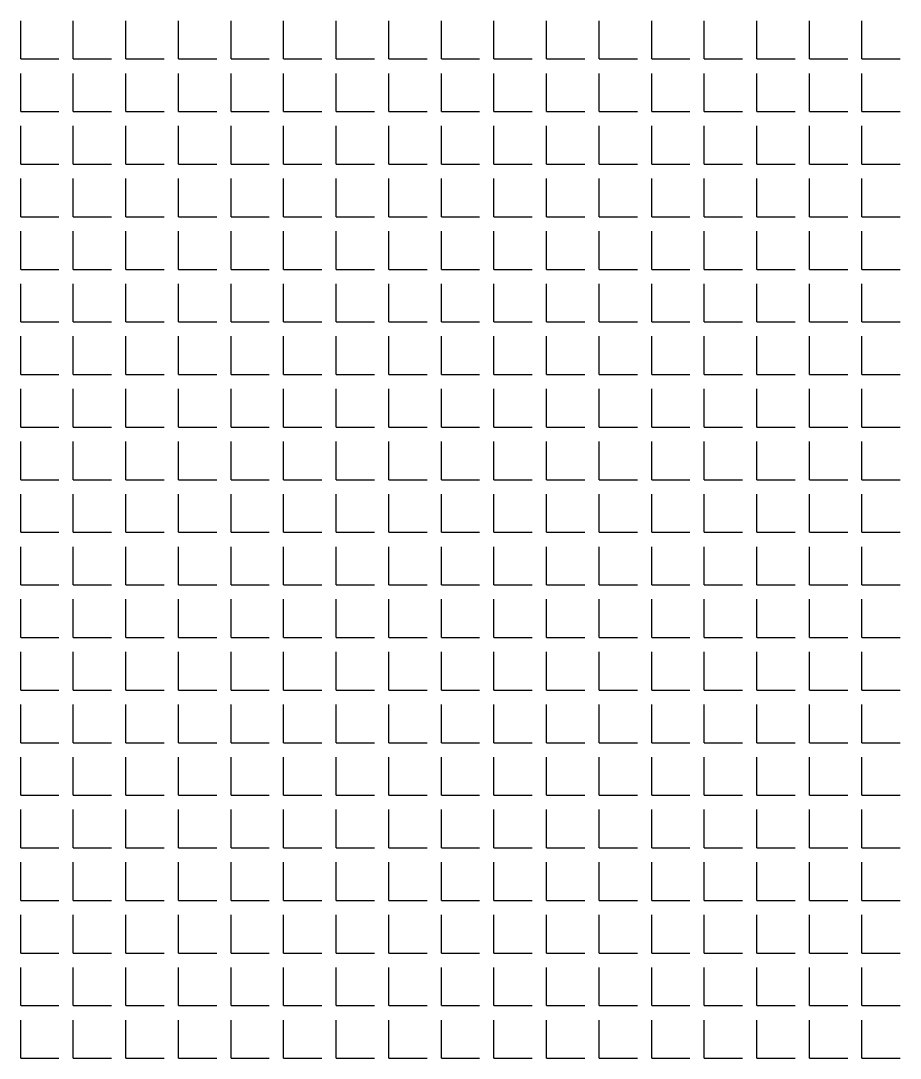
# Model space of a CAD drawing. Header units: millimetres. Extents: x -2063041 to -1932644, y 197605868 to 197643080.
# Drawn here: x -2047052.9 to -2046965.7, y 197627050.5 to 197627153.3 of the extents above; entities that cross this region are included whole.
import ezdxf

# ---------------------------------------------------------------- set-up
doc = ezdxf.new("R2010")
doc.units = ezdxf.units.MM
doc.layers.add('СКУД', color=7, linetype='Continuous')

msp = doc.modelspace()

# ---------------------------------------------------------------- linework, layer by layer
at = {"layer": 'СКУД', "color": 18, "true_color": 0x000000}
for p, q in [((-2047052.86, 197627149.51), (-2047052.86, 197627153.3)), ((-2047047.65, 197627149.51), (-2047047.65, 197627153.3)), ((-2047042.44, 197627149.51), (-2047042.44, 197627153.3)), ((-2047037.22, 197627149.51), (-2047037.22, 197627153.3)), ((-2047032.01, 197627149.51), (-2047032.01, 197627153.3)), ((-2047026.8, 197627149.51), (-2047026.8, 197627153.3)), ((-2047021.58, 197627149.51), (-2047021.58, 197627153.3)), ((-2047016.37, 197627149.51), (-2047016.37, 197627153.3)), ((-2047011.15, 197627149.51), (-2047011.15, 197627153.3)), ((-2047005.94, 197627149.51), (-2047005.94, 197627153.3)), ((-2047000.73, 197627149.51), (-2047000.73, 197627153.3)), ((-2046995.51, 197627149.51), (-2046995.51, 197627153.3)), ((-2046990.3, 197627149.51), (-2046990.3, 197627153.3)), ((-2046985.09, 197627149.51), (-2046985.09, 197627153.3)), ((-2046979.87, 197627149.51), (-2046979.87, 197627153.3)), ((-2046974.66, 197627149.51), (-2046974.66, 197627153.3)), ((-2046969.45, 197627149.51), (-2046969.45, 197627153.3)), ((-2047052.86, 197627149.51), (-2047049.07, 197627149.51)), ((-2047047.65, 197627149.51), (-2047043.86, 197627149.51)), ((-2047042.44, 197627149.51), (-2047038.64, 197627149.51)), ((-2047037.22, 197627149.51), (-2047033.43, 197627149.51)), ((-2047032.01, 197627149.51), (-2047028.22, 197627149.51)), ((-2047026.8, 197627149.51), (-2047023, 197627149.51)), ((-2047021.58, 197627149.51), (-2047017.79, 197627149.51)), ((-2047016.37, 197627149.51), (-2047012.58, 197627149.51)), ((-2047011.15, 197627149.51), (-2047007.36, 197627149.51)), ((-2047005.94, 197627149.51), (-2047002.15, 197627149.51)), ((-2047000.73, 197627149.51), (-2046996.94, 197627149.51)), ((-2046995.51, 197627149.51), (-2046991.72, 197627149.51)), ((-2046990.3, 197627149.51), (-2046986.51, 197627149.51)), ((-2046985.09, 197627149.51), (-2046981.3, 197627149.51)), ((-2046979.87, 197627149.51), (-2046976.08, 197627149.51)), ((-2046974.66, 197627149.51), (-2046970.87, 197627149.51)), ((-2046969.45, 197627149.51), (-2046965.66, 197627149.51)), ((-2047052.86, 197627144.29), (-2047052.86, 197627148.08)), ((-2047047.65, 197627144.29), (-2047047.65, 197627148.08)), ((-2047042.44, 197627144.29), (-2047042.44, 197627148.08)), ((-2047037.22, 197627144.29), (-2047037.22, 197627148.08)), ((-2047032.01, 197627144.29), (-2047032.01, 197627148.08)), ((-2047026.8, 197627144.29), (-2047026.8, 197627148.08)), ((-2047021.58, 197627144.29), (-2047021.58, 197627148.08)), ((-2047016.37, 197627144.29), (-2047016.37, 197627148.08)), ((-2047011.15, 197627144.29), (-2047011.15, 197627148.08)), ((-2047005.94, 197627144.29), (-2047005.94, 197627148.08)), ((-2047000.73, 197627144.29), (-2047000.73, 197627148.08)), ((-2046995.51, 197627144.29), (-2046995.51, 197627148.08)), ((-2046990.3, 197627144.29), (-2046990.3, 197627148.08)), ((-2046985.09, 197627144.29), (-2046985.09, 197627148.08)), ((-2046979.87, 197627144.29), (-2046979.87, 197627148.08)), ((-2046974.66, 197627144.29), (-2046974.66, 197627148.08)), ((-2046969.45, 197627144.29), (-2046969.45, 197627148.08)), ((-2047052.86, 197627144.29), (-2047049.07, 197627144.29)), ((-2047047.65, 197627144.29), (-2047043.86, 197627144.29)), ((-2047042.44, 197627144.29), (-2047038.64, 197627144.29)), ((-2047037.22, 197627144.29), (-2047033.43, 197627144.29)), ((-2047032.01, 197627144.29), (-2047028.22, 197627144.29)), ((-2047026.8, 197627144.29), (-2047023, 197627144.29)), ((-2047021.58, 197627144.29), (-2047017.79, 197627144.29)), ((-2047016.37, 197627144.29), (-2047012.58, 197627144.29)), ((-2047011.15, 197627144.29), (-2047007.36, 197627144.29)), ((-2047005.94, 197627144.29), (-2047002.15, 197627144.29)), ((-2047000.73, 197627144.29), (-2046996.94, 197627144.29)), ((-2046995.51, 197627144.29), (-2046991.72, 197627144.29)), ((-2046990.3, 197627144.29), (-2046986.51, 197627144.29)), ((-2046985.09, 197627144.29), (-2046981.3, 197627144.29)), ((-2046979.87, 197627144.29), (-2046976.08, 197627144.29)), ((-2046974.66, 197627144.29), (-2046970.87, 197627144.29)), ((-2046969.45, 197627144.29), (-2046965.66, 197627144.29)), ((-2047052.86, 197627139.08), (-2047052.86, 197627142.87)), ((-2047047.65, 197627139.08), (-2047047.65, 197627142.87)), ((-2047042.44, 197627139.08), (-2047042.44, 197627142.87)), ((-2047037.22, 197627139.08), (-2047037.22, 197627142.87)), ((-2047032.01, 197627139.08), (-2047032.01, 197627142.87)), ((-2047026.8, 197627139.08), (-2047026.8, 197627142.87)), ((-2047021.58, 197627139.08), (-2047021.58, 197627142.87)), ((-2047016.37, 197627139.08), (-2047016.37, 197627142.87)), ((-2047011.15, 197627139.08), (-2047011.15, 197627142.87)), ((-2047005.94, 197627139.08), (-2047005.94, 197627142.87)), ((-2047000.73, 197627139.08), (-2047000.73, 197627142.87)), ((-2046995.51, 197627139.08), (-2046995.51, 197627142.87)), ((-2046990.3, 197627139.08), (-2046990.3, 197627142.87)), ((-2046985.09, 197627139.08), (-2046985.09, 197627142.87)), ((-2046979.87, 197627139.08), (-2046979.87, 197627142.87)), ((-2046974.66, 197627139.08), (-2046974.66, 197627142.87)), ((-2046969.45, 197627139.08), (-2046969.45, 197627142.87)), ((-2047052.86, 197627139.08), (-2047049.07, 197627139.08)), ((-2047047.65, 197627139.08), (-2047043.86, 197627139.08)), ((-2047042.44, 197627139.08), (-2047038.64, 197627139.08)), ((-2047037.22, 197627139.08), (-2047033.43, 197627139.08)), ((-2047032.01, 197627139.08), (-2047028.22, 197627139.08)), ((-2047026.8, 197627139.08), (-2047023, 197627139.08)), ((-2047021.58, 197627139.08), (-2047017.79, 197627139.08)), ((-2047016.37, 197627139.08), (-2047012.58, 197627139.08)), ((-2047011.15, 197627139.08), (-2047007.36, 197627139.08)), ((-2047005.94, 197627139.08), (-2047002.15, 197627139.08)), ((-2047000.73, 197627139.08), (-2046996.94, 197627139.08)), ((-2046995.51, 197627139.08), (-2046991.72, 197627139.08)), ((-2046990.3, 197627139.08), (-2046986.51, 197627139.08)), ((-2046985.09, 197627139.08), (-2046981.3, 197627139.08)), ((-2046979.87, 197627139.08), (-2046976.08, 197627139.08)), ((-2046974.66, 197627139.08), (-2046970.87, 197627139.08)), ((-2046969.45, 197627139.08), (-2046965.66, 197627139.08)), ((-2047052.86, 197627133.87), (-2047052.86, 197627137.66)), ((-2047047.65, 197627133.87), (-2047047.65, 197627137.66)), ((-2047042.44, 197627133.87), (-2047042.44, 197627137.66)), ((-2047037.22, 197627133.87), (-2047037.22, 197627137.66)), ((-2047032.01, 197627133.87), (-2047032.01, 197627137.66)), ((-2047026.8, 197627133.87), (-2047026.8, 197627137.66)), ((-2047021.58, 197627133.87), (-2047021.58, 197627137.66)), ((-2047016.37, 197627133.87), (-2047016.37, 197627137.66)), ((-2047011.15, 197627133.87), (-2047011.15, 197627137.66)), ((-2047005.94, 197627133.87), (-2047005.94, 197627137.66)), ((-2047000.73, 197627133.87), (-2047000.73, 197627137.66)), ((-2046995.51, 197627133.87), (-2046995.51, 197627137.66)), ((-2046990.3, 197627133.87), (-2046990.3, 197627137.66)), ((-2046985.09, 197627133.87), (-2046985.09, 197627137.66)), ((-2046979.87, 197627133.87), (-2046979.87, 197627137.66)), ((-2046974.66, 197627133.87), (-2046974.66, 197627137.66)), ((-2046969.45, 197627133.87), (-2046969.45, 197627137.66)), ((-2047052.86, 197627133.87), (-2047049.07, 197627133.87)), ((-2047047.65, 197627133.87), (-2047043.86, 197627133.87)), ((-2047042.44, 197627133.87), (-2047038.64, 197627133.87)), ((-2047037.22, 197627133.87), (-2047033.43, 197627133.87)), ((-2047032.01, 197627133.87), (-2047028.22, 197627133.87)), ((-2047026.8, 197627133.87), (-2047023, 197627133.87)), ((-2047021.58, 197627133.87), (-2047017.79, 197627133.87)), ((-2047016.37, 197627133.87), (-2047012.58, 197627133.87)), ((-2047011.15, 197627133.87), (-2047007.36, 197627133.87)), ((-2047005.94, 197627133.87), (-2047002.15, 197627133.87)), ((-2047000.73, 197627133.87), (-2046996.94, 197627133.87)), ((-2046995.51, 197627133.87), (-2046991.72, 197627133.87)), ((-2046990.3, 197627133.87), (-2046986.51, 197627133.87)), ((-2046985.09, 197627133.87), (-2046981.3, 197627133.87)), ((-2046979.87, 197627133.87), (-2046976.08, 197627133.87)), ((-2046974.66, 197627133.87), (-2046970.87, 197627133.87)), ((-2046969.45, 197627133.87), (-2046965.66, 197627133.87)), ((-2047052.86, 197627128.65), (-2047052.86, 197627132.44)), ((-2047047.65, 197627128.65), (-2047047.65, 197627132.44)), ((-2047042.44, 197627128.65), (-2047042.44, 197627132.44)), ((-2047037.22, 197627128.65), (-2047037.22, 197627132.44)), ((-2047032.01, 197627128.65), (-2047032.01, 197627132.44)), ((-2047026.8, 197627128.65), (-2047026.8, 197627132.44)), ((-2047021.58, 197627128.65), (-2047021.58, 197627132.44)), ((-2047016.37, 197627128.65), (-2047016.37, 197627132.44)), ((-2047011.15, 197627128.65), (-2047011.15, 197627132.44)), ((-2047005.94, 197627128.65), (-2047005.94, 197627132.44)), ((-2047000.73, 197627128.65), (-2047000.73, 197627132.44)), ((-2046995.51, 197627128.65), (-2046995.51, 197627132.44)), ((-2046990.3, 197627128.65), (-2046990.3, 197627132.44)), ((-2046985.09, 197627128.65), (-2046985.09, 197627132.44)), ((-2046979.87, 197627128.65), (-2046979.87, 197627132.44)), ((-2046974.66, 197627128.65), (-2046974.66, 197627132.44)), ((-2046969.45, 197627128.65), (-2046969.45, 197627132.44)), ((-2047052.86, 197627128.65), (-2047049.07, 197627128.65)), ((-2047047.65, 197627128.65), (-2047043.86, 197627128.65)), ((-2047042.44, 197627128.65), (-2047038.64, 197627128.65)), ((-2047037.22, 197627128.65), (-2047033.43, 197627128.65)), ((-2047032.01, 197627128.65), (-2047028.22, 197627128.65)), ((-2047026.8, 197627128.65), (-2047023, 197627128.65)), ((-2047021.58, 197627128.65), (-2047017.79, 197627128.65)), ((-2047016.37, 197627128.65), (-2047012.58, 197627128.65)), ((-2047011.15, 197627128.65), (-2047007.36, 197627128.65)), ((-2047005.94, 197627128.65), (-2047002.15, 197627128.65)), ((-2047000.73, 197627128.65), (-2046996.94, 197627128.65)), ((-2046995.51, 197627128.65), (-2046991.72, 197627128.65)), ((-2046990.3, 197627128.65), (-2046986.51, 197627128.65)), ((-2046985.09, 197627128.65), (-2046981.3, 197627128.65)), ((-2046979.87, 197627128.65), (-2046976.08, 197627128.65)), ((-2046974.66, 197627128.65), (-2046970.87, 197627128.65)), ((-2046969.45, 197627128.65), (-2046965.66, 197627128.65)), ((-2047052.86, 197627123.44), (-2047052.86, 197627127.23)), ((-2047047.65, 197627123.44), (-2047047.65, 197627127.23)), ((-2047042.44, 197627123.44), (-2047042.44, 197627127.23)), ((-2047037.22, 197627123.44), (-2047037.22, 197627127.23)), ((-2047032.01, 197627123.44), (-2047032.01, 197627127.23)), ((-2047026.8, 197627123.44), (-2047026.8, 197627127.23)), ((-2047021.58, 197627123.44), (-2047021.58, 197627127.23)), ((-2047016.37, 197627123.44), (-2047016.37, 197627127.23)), ((-2047011.15, 197627123.44), (-2047011.15, 197627127.23)), ((-2047005.94, 197627123.44), (-2047005.94, 197627127.23)), ((-2047000.73, 197627123.44), (-2047000.73, 197627127.23)), ((-2046995.51, 197627123.44), (-2046995.51, 197627127.23)), ((-2046990.3, 197627123.44), (-2046990.3, 197627127.23)), ((-2046985.09, 197627123.44), (-2046985.09, 197627127.23)), ((-2046979.87, 197627123.44), (-2046979.87, 197627127.23)), ((-2046974.66, 197627123.44), (-2046974.66, 197627127.23)), ((-2046969.45, 197627123.44), (-2046969.45, 197627127.23)), ((-2047052.86, 197627123.44), (-2047049.07, 197627123.44)), ((-2047047.65, 197627123.44), (-2047043.86, 197627123.44)), ((-2047042.44, 197627123.44), (-2047038.64, 197627123.44)), ((-2047037.22, 197627123.44), (-2047033.43, 197627123.44)), ((-2047032.01, 197627123.44), (-2047028.22, 197627123.44)), ((-2047026.8, 197627123.44), (-2047023, 197627123.44)), ((-2047021.58, 197627123.44), (-2047017.79, 197627123.44)), ((-2047016.37, 197627123.44), (-2047012.58, 197627123.44)), ((-2047011.15, 197627123.44), (-2047007.36, 197627123.44)), ((-2047005.94, 197627123.44), (-2047002.15, 197627123.44)), ((-2047000.73, 197627123.44), (-2046996.94, 197627123.44)), ((-2046995.51, 197627123.44), (-2046991.72, 197627123.44)), ((-2046990.3, 197627123.44), (-2046986.51, 197627123.44)), ((-2046985.09, 197627123.44), (-2046981.3, 197627123.44)), ((-2046979.87, 197627123.44), (-2046976.08, 197627123.44)), ((-2046974.66, 197627123.44), (-2046970.87, 197627123.44)), ((-2046969.45, 197627123.44), (-2046965.66, 197627123.44)), ((-2047052.86, 197627118.23), (-2047052.86, 197627122.02)), ((-2047047.65, 197627118.23), (-2047047.65, 197627122.02)), ((-2047042.44, 197627118.23), (-2047042.44, 197627122.02)), ((-2047037.22, 197627118.23), (-2047037.22, 197627122.02)), ((-2047032.01, 197627118.23), (-2047032.01, 197627122.02)), ((-2047026.8, 197627118.23), (-2047026.8, 197627122.02)), ((-2047021.58, 197627118.23), (-2047021.58, 197627122.02)), ((-2047016.37, 197627118.23), (-2047016.37, 197627122.02)), ((-2047011.15, 197627118.23), (-2047011.15, 197627122.02)), ((-2047005.94, 197627118.23), (-2047005.94, 197627122.02)), ((-2047000.73, 197627118.23), (-2047000.73, 197627122.02)), ((-2046995.51, 197627118.23), (-2046995.51, 197627122.02)), ((-2046990.3, 197627118.23), (-2046990.3, 197627122.02)), ((-2046985.09, 197627118.23), (-2046985.09, 197627122.02)), ((-2046979.87, 197627118.23), (-2046979.87, 197627122.02)), ((-2046974.66, 197627118.23), (-2046974.66, 197627122.02)), ((-2046969.45, 197627118.23), (-2046969.45, 197627122.02)), ((-2047052.86, 197627118.23), (-2047049.07, 197627118.23)), ((-2047047.65, 197627118.23), (-2047043.86, 197627118.23)), ((-2047042.44, 197627118.23), (-2047038.64, 197627118.23)), ((-2047037.22, 197627118.23), (-2047033.43, 197627118.23)), ((-2047032.01, 197627118.23), (-2047028.22, 197627118.23)), ((-2047026.8, 197627118.23), (-2047023, 197627118.23)), ((-2047021.58, 197627118.23), (-2047017.79, 197627118.23)), ((-2047016.37, 197627118.23), (-2047012.58, 197627118.23)), ((-2047011.15, 197627118.23), (-2047007.36, 197627118.23)), ((-2047005.94, 197627118.23), (-2047002.15, 197627118.23)), ((-2047000.73, 197627118.23), (-2046996.94, 197627118.23)), ((-2046995.51, 197627118.23), (-2046991.72, 197627118.23)), ((-2046990.3, 197627118.23), (-2046986.51, 197627118.23)), ((-2046985.09, 197627118.23), (-2046981.3, 197627118.23)), ((-2046979.87, 197627118.23), (-2046976.08, 197627118.23)), ((-2046974.66, 197627118.23), (-2046970.87, 197627118.23)), ((-2046969.45, 197627118.23), (-2046965.66, 197627118.23)), ((-2047052.86, 197627113.01), (-2047052.86, 197627116.8)), ((-2047047.65, 197627113.01), (-2047047.65, 197627116.8)), ((-2047042.44, 197627113.01), (-2047042.44, 197627116.8)), ((-2047037.22, 197627113.01), (-2047037.22, 197627116.8)), ((-2047032.01, 197627113.01), (-2047032.01, 197627116.8)), ((-2047026.8, 197627113.01), (-2047026.8, 197627116.8)), ((-2047021.58, 197627113.01), (-2047021.58, 197627116.8)), ((-2047016.37, 197627113.01), (-2047016.37, 197627116.8)), ((-2047011.15, 197627113.01), (-2047011.15, 197627116.8)), ((-2047005.94, 197627113.01), (-2047005.94, 197627116.8)), ((-2047000.73, 197627113.01), (-2047000.73, 197627116.8)), ((-2046995.51, 197627113.01), (-2046995.51, 197627116.8)), ((-2046990.3, 197627113.01), (-2046990.3, 197627116.8)), ((-2046985.09, 197627113.01), (-2046985.09, 197627116.8)), ((-2046979.87, 197627113.01), (-2046979.87, 197627116.8)), ((-2046974.66, 197627113.01), (-2046974.66, 197627116.8)), ((-2046969.45, 197627113.01), (-2046969.45, 197627116.8)), ((-2047052.86, 197627113.01), (-2047049.07, 197627113.01)), ((-2047047.65, 197627113.01), (-2047043.86, 197627113.01)), ((-2047042.44, 197627113.01), (-2047038.64, 197627113.01)), ((-2047037.22, 197627113.01), (-2047033.43, 197627113.01)), ((-2047032.01, 197627113.01), (-2047028.22, 197627113.01)), ((-2047026.8, 197627113.01), (-2047023, 197627113.01)), ((-2047021.58, 197627113.01), (-2047017.79, 197627113.01)), ((-2047016.37, 197627113.01), (-2047012.58, 197627113.01)), ((-2047011.15, 197627113.01), (-2047007.36, 197627113.01)), ((-2047005.94, 197627113.01), (-2047002.15, 197627113.01)), ((-2047000.73, 197627113.01), (-2046996.94, 197627113.01)), ((-2046995.51, 197627113.01), (-2046991.72, 197627113.01)), ((-2046990.3, 197627113.01), (-2046986.51, 197627113.01)), ((-2046985.09, 197627113.01), (-2046981.3, 197627113.01)), ((-2046979.87, 197627113.01), (-2046976.08, 197627113.01)), ((-2046974.66, 197627113.01), (-2046970.87, 197627113.01)), ((-2046969.45, 197627113.01), (-2046965.66, 197627113.01)), ((-2047052.86, 197627107.8), (-2047052.86, 197627111.59)), ((-2047047.65, 197627107.8), (-2047047.65, 197627111.59)), ((-2047042.44, 197627107.8), (-2047042.44, 197627111.59)), ((-2047037.22, 197627107.8), (-2047037.22, 197627111.59)), ((-2047032.01, 197627107.8), (-2047032.01, 197627111.59)), ((-2047026.8, 197627107.8), (-2047026.8, 197627111.59)), ((-2047021.58, 197627107.8), (-2047021.58, 197627111.59)), ((-2047016.37, 197627107.8), (-2047016.37, 197627111.59)), ((-2047011.15, 197627107.8), (-2047011.15, 197627111.59)), ((-2047005.94, 197627107.8), (-2047005.94, 197627111.59)), ((-2047000.73, 197627107.8), (-2047000.73, 197627111.59)), ((-2046995.51, 197627107.8), (-2046995.51, 197627111.59)), ((-2046990.3, 197627107.8), (-2046990.3, 197627111.59)), ((-2046985.09, 197627107.8), (-2046985.09, 197627111.59)), ((-2046979.87, 197627107.8), (-2046979.87, 197627111.59)), ((-2046974.66, 197627107.8), (-2046974.66, 197627111.59)), ((-2046969.45, 197627107.8), (-2046969.45, 197627111.59)), ((-2047052.86, 197627107.8), (-2047049.07, 197627107.8)), ((-2047047.65, 197627107.8), (-2047043.86, 197627107.8)), ((-2047042.44, 197627107.8), (-2047038.64, 197627107.8)), ((-2047037.22, 197627107.8), (-2047033.43, 197627107.8)), ((-2047032.01, 197627107.8), (-2047028.22, 197627107.8)), ((-2047026.8, 197627107.8), (-2047023, 197627107.8)), ((-2047021.58, 197627107.8), (-2047017.79, 197627107.8)), ((-2047016.37, 197627107.8), (-2047012.58, 197627107.8)), ((-2047011.15, 197627107.8), (-2047007.36, 197627107.8)), ((-2047005.94, 197627107.8), (-2047002.15, 197627107.8)), ((-2047000.73, 197627107.8), (-2046996.94, 197627107.8)), ((-2046995.51, 197627107.8), (-2046991.72, 197627107.8)), ((-2046990.3, 197627107.8), (-2046986.51, 197627107.8)), ((-2046985.09, 197627107.8), (-2046981.3, 197627107.8)), ((-2046979.87, 197627107.8), (-2046976.08, 197627107.8)), ((-2046974.66, 197627107.8), (-2046970.87, 197627107.8)), ((-2046969.45, 197627107.8), (-2046965.66, 197627107.8)), ((-2047052.86, 197627102.59), (-2047052.86, 197627106.38)), ((-2047047.65, 197627102.59), (-2047047.65, 197627106.38)), ((-2047042.44, 197627102.59), (-2047042.44, 197627106.38)), ((-2047037.22, 197627102.59), (-2047037.22, 197627106.38)), ((-2047032.01, 197627102.59), (-2047032.01, 197627106.38)), ((-2047026.8, 197627102.59), (-2047026.8, 197627106.38)), ((-2047021.58, 197627102.59), (-2047021.58, 197627106.38)), ((-2047016.37, 197627102.59), (-2047016.37, 197627106.38)), ((-2047011.15, 197627102.59), (-2047011.15, 197627106.38)), ((-2047005.94, 197627102.59), (-2047005.94, 197627106.38)), ((-2047000.73, 197627102.59), (-2047000.73, 197627106.38)), ((-2046995.51, 197627102.59), (-2046995.51, 197627106.38)), ((-2046990.3, 197627102.59), (-2046990.3, 197627106.38)), ((-2046985.09, 197627102.59), (-2046985.09, 197627106.38)), ((-2046979.87, 197627102.59), (-2046979.87, 197627106.38)), ((-2046974.66, 197627102.59), (-2046974.66, 197627106.38)), ((-2046969.45, 197627102.59), (-2046969.45, 197627106.38)), ((-2047052.86, 197627102.59), (-2047049.07, 197627102.59)), ((-2047047.65, 197627102.59), (-2047043.86, 197627102.59)), ((-2047042.44, 197627102.59), (-2047038.64, 197627102.59)), ((-2047037.22, 197627102.59), (-2047033.43, 197627102.59)), ((-2047032.01, 197627102.59), (-2047028.22, 197627102.59)), ((-2047026.8, 197627102.59), (-2047023, 197627102.59)), ((-2047021.58, 197627102.59), (-2047017.79, 197627102.59)), ((-2047016.37, 197627102.59), (-2047012.58, 197627102.59)), ((-2047011.15, 197627102.59), (-2047007.36, 197627102.59)), ((-2047005.94, 197627102.59), (-2047002.15, 197627102.59)), ((-2047000.73, 197627102.59), (-2046996.94, 197627102.59)), ((-2046995.51, 197627102.59), (-2046991.72, 197627102.59)), ((-2046990.3, 197627102.59), (-2046986.51, 197627102.59)), ((-2046985.09, 197627102.59), (-2046981.3, 197627102.59)), ((-2046979.87, 197627102.59), (-2046976.08, 197627102.59)), ((-2046974.66, 197627102.59), (-2046970.87, 197627102.59)), ((-2046969.45, 197627102.59), (-2046965.66, 197627102.59)), ((-2047052.86, 197627097.37), (-2047052.86, 197627101.16)), ((-2047047.65, 197627097.37), (-2047047.65, 197627101.16)), ((-2047042.44, 197627097.37), (-2047042.44, 197627101.16)), ((-2047037.22, 197627097.37), (-2047037.22, 197627101.16)), ((-2047032.01, 197627097.37), (-2047032.01, 197627101.16)), ((-2047026.8, 197627097.37), (-2047026.8, 197627101.16)), ((-2047021.58, 197627097.37), (-2047021.58, 197627101.16)), ((-2047016.37, 197627097.37), (-2047016.37, 197627101.16)), ((-2047011.15, 197627097.37), (-2047011.15, 197627101.16)), ((-2047005.94, 197627097.37), (-2047005.94, 197627101.16)), ((-2047000.73, 197627097.37), (-2047000.73, 197627101.16)), ((-2046995.51, 197627097.37), (-2046995.51, 197627101.16)), ((-2046990.3, 197627097.37), (-2046990.3, 197627101.16)), ((-2046985.09, 197627097.37), (-2046985.09, 197627101.16)), ((-2046979.87, 197627097.37), (-2046979.87, 197627101.16)), ((-2046974.66, 197627097.37), (-2046974.66, 197627101.16)), ((-2046969.45, 197627097.37), (-2046969.45, 197627101.16)), ((-2047052.86, 197627097.37), (-2047049.07, 197627097.37)), ((-2047047.65, 197627097.37), (-2047043.86, 197627097.37)), ((-2047042.44, 197627097.37), (-2047038.64, 197627097.37)), ((-2047037.22, 197627097.37), (-2047033.43, 197627097.37)), ((-2047032.01, 197627097.37), (-2047028.22, 197627097.37)), ((-2047026.8, 197627097.37), (-2047023, 197627097.37)), ((-2047021.58, 197627097.37), (-2047017.79, 197627097.37)), ((-2047016.37, 197627097.37), (-2047012.58, 197627097.37)), ((-2047011.15, 197627097.37), (-2047007.36, 197627097.37)), ((-2047005.94, 197627097.37), (-2047002.15, 197627097.37)), ((-2047000.73, 197627097.37), (-2046996.94, 197627097.37)), ((-2046995.51, 197627097.37), (-2046991.72, 197627097.37)), ((-2046990.3, 197627097.37), (-2046986.51, 197627097.37)), ((-2046985.09, 197627097.37), (-2046981.3, 197627097.37)), ((-2046979.87, 197627097.37), (-2046976.08, 197627097.37)), ((-2046974.66, 197627097.37), (-2046970.87, 197627097.37)), ((-2046969.45, 197627097.37), (-2046965.66, 197627097.37)), ((-2047052.86, 197627092.16), (-2047052.86, 197627095.95)), ((-2047047.65, 197627092.16), (-2047047.65, 197627095.95)), ((-2047042.44, 197627092.16), (-2047042.44, 197627095.95)), ((-2047037.22, 197627092.16), (-2047037.22, 197627095.95)), ((-2047032.01, 197627092.16), (-2047032.01, 197627095.95)), ((-2047026.8, 197627092.16), (-2047026.8, 197627095.95)), ((-2047021.58, 197627092.16), (-2047021.58, 197627095.95)), ((-2047016.37, 197627092.16), (-2047016.37, 197627095.95)), ((-2047011.15, 197627092.16), (-2047011.15, 197627095.95)), ((-2047005.94, 197627092.16), (-2047005.94, 197627095.95)), ((-2047000.73, 197627092.16), (-2047000.73, 197627095.95)), ((-2046995.51, 197627092.16), (-2046995.51, 197627095.95)), ((-2046990.3, 197627092.16), (-2046990.3, 197627095.95)), ((-2046985.09, 197627092.16), (-2046985.09, 197627095.95)), ((-2046979.87, 197627092.16), (-2046979.87, 197627095.95)), ((-2046974.66, 197627092.16), (-2046974.66, 197627095.95)), ((-2046969.45, 197627092.16), (-2046969.45, 197627095.95)), ((-2047052.86, 197627092.16), (-2047049.07, 197627092.16)), ((-2047047.65, 197627092.16), (-2047043.86, 197627092.16)), ((-2047042.44, 197627092.16), (-2047038.64, 197627092.16)), ((-2047037.22, 197627092.16), (-2047033.43, 197627092.16)), ((-2047032.01, 197627092.16), (-2047028.22, 197627092.16)), ((-2047026.8, 197627092.16), (-2047023, 197627092.16)), ((-2047021.58, 197627092.16), (-2047017.79, 197627092.16)), ((-2047016.37, 197627092.16), (-2047012.58, 197627092.16)), ((-2047011.15, 197627092.16), (-2047007.36, 197627092.16)), ((-2047005.94, 197627092.16), (-2047002.15, 197627092.16)), ((-2047000.73, 197627092.16), (-2046996.94, 197627092.16)), ((-2046995.51, 197627092.16), (-2046991.72, 197627092.16)), ((-2046990.3, 197627092.16), (-2046986.51, 197627092.16)), ((-2046985.09, 197627092.16), (-2046981.3, 197627092.16)), ((-2046979.87, 197627092.16), (-2046976.08, 197627092.16)), ((-2046974.66, 197627092.16), (-2046970.87, 197627092.16)), ((-2046969.45, 197627092.16), (-2046965.66, 197627092.16)), ((-2047052.86, 197627086.95), (-2047052.86, 197627090.74)), ((-2047047.65, 197627086.95), (-2047047.65, 197627090.74)), ((-2047042.44, 197627086.95), (-2047042.44, 197627090.74)), ((-2047037.22, 197627086.95), (-2047037.22, 197627090.74)), ((-2047032.01, 197627086.95), (-2047032.01, 197627090.74)), ((-2047026.8, 197627086.95), (-2047026.8, 197627090.74)), ((-2047021.58, 197627086.95), (-2047021.58, 197627090.74)), ((-2047016.37, 197627086.95), (-2047016.37, 197627090.74)), ((-2047011.15, 197627086.95), (-2047011.15, 197627090.74)), ((-2047005.94, 197627086.95), (-2047005.94, 197627090.74)), ((-2047000.73, 197627086.95), (-2047000.73, 197627090.74)), ((-2046995.51, 197627086.95), (-2046995.51, 197627090.74)), ((-2046990.3, 197627086.95), (-2046990.3, 197627090.74)), ((-2046985.09, 197627086.95), (-2046985.09, 197627090.74)), ((-2046979.87, 197627086.95), (-2046979.87, 197627090.74)), ((-2046974.66, 197627086.95), (-2046974.66, 197627090.74)), ((-2046969.45, 197627086.95), (-2046969.45, 197627090.74)), ((-2047052.86, 197627086.95), (-2047049.07, 197627086.95)), ((-2047047.65, 197627086.95), (-2047043.86, 197627086.95)), ((-2047042.44, 197627086.95), (-2047038.64, 197627086.95)), ((-2047037.22, 197627086.95), (-2047033.43, 197627086.95)), ((-2047032.01, 197627086.95), (-2047028.22, 197627086.95)), ((-2047026.8, 197627086.95), (-2047023, 197627086.95)), ((-2047021.58, 197627086.95), (-2047017.79, 197627086.95)), ((-2047016.37, 197627086.95), (-2047012.58, 197627086.95)), ((-2047011.15, 197627086.95), (-2047007.36, 197627086.95)), ((-2047005.94, 197627086.95), (-2047002.15, 197627086.95)), ((-2047000.73, 197627086.95), (-2046996.94, 197627086.95)), ((-2046995.51, 197627086.95), (-2046991.72, 197627086.95)), ((-2046990.3, 197627086.95), (-2046986.51, 197627086.95)), ((-2046985.09, 197627086.95), (-2046981.3, 197627086.95)), ((-2046979.87, 197627086.95), (-2046976.08, 197627086.95)), ((-2046974.66, 197627086.95), (-2046970.87, 197627086.95)), ((-2046969.45, 197627086.95), (-2046965.66, 197627086.95)), ((-2047052.86, 197627081.73), (-2047052.86, 197627085.52)), ((-2047047.65, 197627081.73), (-2047047.65, 197627085.52)), ((-2047042.44, 197627081.73), (-2047042.44, 197627085.52)), ((-2047037.22, 197627081.73), (-2047037.22, 197627085.52)), ((-2047032.01, 197627081.73), (-2047032.01, 197627085.52)), ((-2047026.8, 197627081.73), (-2047026.8, 197627085.52)), ((-2047021.58, 197627081.73), (-2047021.58, 197627085.52)), ((-2047016.37, 197627081.73), (-2047016.37, 197627085.52)), ((-2047011.15, 197627081.73), (-2047011.15, 197627085.52)), ((-2047005.94, 197627081.73), (-2047005.94, 197627085.52)), ((-2047000.73, 197627081.73), (-2047000.73, 197627085.52)), ((-2046995.51, 197627081.73), (-2046995.51, 197627085.52)), ((-2046990.3, 197627081.73), (-2046990.3, 197627085.52)), ((-2046985.09, 197627081.73), (-2046985.09, 197627085.52)), ((-2046979.87, 197627081.73), (-2046979.87, 197627085.52)), ((-2046974.66, 197627081.73), (-2046974.66, 197627085.52)), ((-2046969.45, 197627081.73), (-2046969.45, 197627085.52)), ((-2047052.86, 197627081.73), (-2047049.07, 197627081.73)), ((-2047047.65, 197627081.73), (-2047043.86, 197627081.73)), ((-2047042.44, 197627081.73), (-2047038.64, 197627081.73)), ((-2047037.22, 197627081.73), (-2047033.43, 197627081.73)), ((-2047032.01, 197627081.73), (-2047028.22, 197627081.73)), ((-2047026.8, 197627081.73), (-2047023, 197627081.73)), ((-2047021.58, 197627081.73), (-2047017.79, 197627081.73)), ((-2047016.37, 197627081.73), (-2047012.58, 197627081.73)), ((-2047011.15, 197627081.73), (-2047007.36, 197627081.73)), ((-2047005.94, 197627081.73), (-2047002.15, 197627081.73)), ((-2047000.73, 197627081.73), (-2046996.94, 197627081.73)), ((-2046995.51, 197627081.73), (-2046991.72, 197627081.73)), ((-2046990.3, 197627081.73), (-2046986.51, 197627081.73)), ((-2046985.09, 197627081.73), (-2046981.3, 197627081.73)), ((-2046979.87, 197627081.73), (-2046976.08, 197627081.73)), ((-2046974.66, 197627081.73), (-2046970.87, 197627081.73)), ((-2046969.45, 197627081.73), (-2046965.66, 197627081.73)), ((-2047052.86, 197627076.52), (-2047052.86, 197627080.31)), ((-2047047.65, 197627076.52), (-2047047.65, 197627080.31)), ((-2047042.44, 197627076.52), (-2047042.44, 197627080.31)), ((-2047037.22, 197627076.52), (-2047037.22, 197627080.31)), ((-2047032.01, 197627076.52), (-2047032.01, 197627080.31)), ((-2047026.8, 197627076.52), (-2047026.8, 197627080.31)), ((-2047021.58, 197627076.52), (-2047021.58, 197627080.31)), ((-2047016.37, 197627076.52), (-2047016.37, 197627080.31)), ((-2047011.15, 197627076.52), (-2047011.15, 197627080.31)), ((-2047005.94, 197627076.52), (-2047005.94, 197627080.31)), ((-2047000.73, 197627076.52), (-2047000.73, 197627080.31)), ((-2046995.51, 197627076.52), (-2046995.51, 197627080.31)), ((-2046990.3, 197627076.52), (-2046990.3, 197627080.31)), ((-2046985.09, 197627076.52), (-2046985.09, 197627080.31)), ((-2046979.87, 197627076.52), (-2046979.87, 197627080.31)), ((-2046974.66, 197627076.52), (-2046974.66, 197627080.31)), ((-2046969.45, 197627076.52), (-2046969.45, 197627080.31)), ((-2047052.86, 197627076.52), (-2047049.07, 197627076.52)), ((-2047047.65, 197627076.52), (-2047043.86, 197627076.52)), ((-2047042.44, 197627076.52), (-2047038.64, 197627076.52)), ((-2047037.22, 197627076.52), (-2047033.43, 197627076.52)), ((-2047032.01, 197627076.52), (-2047028.22, 197627076.52)), ((-2047026.8, 197627076.52), (-2047023, 197627076.52)), ((-2047021.58, 197627076.52), (-2047017.79, 197627076.52)), ((-2047016.37, 197627076.52), (-2047012.58, 197627076.52)), ((-2047011.15, 197627076.52), (-2047007.36, 197627076.52)), ((-2047005.94, 197627076.52), (-2047002.15, 197627076.52)), ((-2047000.73, 197627076.52), (-2046996.94, 197627076.52)), ((-2046995.51, 197627076.52), (-2046991.72, 197627076.52)), ((-2046990.3, 197627076.52), (-2046986.51, 197627076.52)), ((-2046985.09, 197627076.52), (-2046981.3, 197627076.52)), ((-2046979.87, 197627076.52), (-2046976.08, 197627076.52)), ((-2046974.66, 197627076.52), (-2046970.87, 197627076.52)), ((-2046969.45, 197627076.52), (-2046965.66, 197627076.52)), ((-2047052.86, 197627071.31), (-2047052.86, 197627075.1)), ((-2047047.65, 197627071.31), (-2047047.65, 197627075.1)), ((-2047042.44, 197627071.31), (-2047042.44, 197627075.1)), ((-2047037.22, 197627071.31), (-2047037.22, 197627075.1)), ((-2047032.01, 197627071.31), (-2047032.01, 197627075.1)), ((-2047026.8, 197627071.31), (-2047026.8, 197627075.1)), ((-2047021.58, 197627071.31), (-2047021.58, 197627075.1)), ((-2047016.37, 197627071.31), (-2047016.37, 197627075.1)), ((-2047011.15, 197627071.31), (-2047011.15, 197627075.1)), ((-2047005.94, 197627071.31), (-2047005.94, 197627075.1)), ((-2047000.73, 197627071.31), (-2047000.73, 197627075.1)), ((-2046995.51, 197627071.31), (-2046995.51, 197627075.1)), ((-2046990.3, 197627071.31), (-2046990.3, 197627075.1)), ((-2046985.09, 197627071.31), (-2046985.09, 197627075.1)), ((-2046979.87, 197627071.31), (-2046979.87, 197627075.1)), ((-2046974.66, 197627071.31), (-2046974.66, 197627075.1)), ((-2046969.45, 197627071.31), (-2046969.45, 197627075.1)), ((-2047052.86, 197627071.31), (-2047049.07, 197627071.31)), ((-2047047.65, 197627071.31), (-2047043.86, 197627071.31)), ((-2047042.44, 197627071.31), (-2047038.64, 197627071.31)), ((-2047037.22, 197627071.31), (-2047033.43, 197627071.31)), ((-2047032.01, 197627071.31), (-2047028.22, 197627071.31)), ((-2047026.8, 197627071.31), (-2047023, 197627071.31)), ((-2047021.58, 197627071.31), (-2047017.79, 197627071.31)), ((-2047016.37, 197627071.31), (-2047012.58, 197627071.31)), ((-2047011.15, 197627071.31), (-2047007.36, 197627071.31)), ((-2047005.94, 197627071.31), (-2047002.15, 197627071.31)), ((-2047000.73, 197627071.31), (-2046996.94, 197627071.31)), ((-2046995.51, 197627071.31), (-2046991.72, 197627071.31)), ((-2046990.3, 197627071.31), (-2046986.51, 197627071.31)), ((-2046985.09, 197627071.31), (-2046981.3, 197627071.31)), ((-2046979.87, 197627071.31), (-2046976.08, 197627071.31)), ((-2046974.66, 197627071.31), (-2046970.87, 197627071.31)), ((-2046969.45, 197627071.31), (-2046965.66, 197627071.31)), ((-2047052.86, 197627066.09), (-2047052.86, 197627069.88)), ((-2047047.65, 197627066.09), (-2047047.65, 197627069.88)), ((-2047042.44, 197627066.09), (-2047042.44, 197627069.88)), ((-2047037.22, 197627066.09), (-2047037.22, 197627069.88)), ((-2047032.01, 197627066.09), (-2047032.01, 197627069.88)), ((-2047026.8, 197627066.09), (-2047026.8, 197627069.88)), ((-2047021.58, 197627066.09), (-2047021.58, 197627069.88)), ((-2047016.37, 197627066.09), (-2047016.37, 197627069.88)), ((-2047011.15, 197627066.09), (-2047011.15, 197627069.88)), ((-2047005.94, 197627066.09), (-2047005.94, 197627069.88)), ((-2047000.73, 197627066.09), (-2047000.73, 197627069.88)), ((-2046995.51, 197627066.09), (-2046995.51, 197627069.88)), ((-2046990.3, 197627066.09), (-2046990.3, 197627069.88)), ((-2046985.09, 197627066.09), (-2046985.09, 197627069.88)), ((-2046979.87, 197627066.09), (-2046979.87, 197627069.88)), ((-2046974.66, 197627066.09), (-2046974.66, 197627069.88)), ((-2046969.45, 197627066.09), (-2046969.45, 197627069.88)), ((-2047052.86, 197627066.09), (-2047049.07, 197627066.09)), ((-2047047.65, 197627066.09), (-2047043.86, 197627066.09)), ((-2047042.44, 197627066.09), (-2047038.64, 197627066.09)), ((-2047037.22, 197627066.09), (-2047033.43, 197627066.09)), ((-2047032.01, 197627066.09), (-2047028.22, 197627066.09)), ((-2047026.8, 197627066.09), (-2047023, 197627066.09)), ((-2047021.58, 197627066.09), (-2047017.79, 197627066.09)), ((-2047016.37, 197627066.09), (-2047012.58, 197627066.09)), ((-2047011.15, 197627066.09), (-2047007.36, 197627066.09)), ((-2047005.94, 197627066.09), (-2047002.15, 197627066.09)), ((-2047000.73, 197627066.09), (-2046996.94, 197627066.09)), ((-2046995.51, 197627066.09), (-2046991.72, 197627066.09)), ((-2046990.3, 197627066.09), (-2046986.51, 197627066.09)), ((-2046985.09, 197627066.09), (-2046981.3, 197627066.09)), ((-2046979.87, 197627066.09), (-2046976.08, 197627066.09)), ((-2046974.66, 197627066.09), (-2046970.87, 197627066.09)), ((-2046969.45, 197627066.09), (-2046965.66, 197627066.09)), ((-2047052.86, 197627060.88), (-2047052.86, 197627064.67)), ((-2047047.65, 197627060.88), (-2047047.65, 197627064.67)), ((-2047042.44, 197627060.88), (-2047042.44, 197627064.67)), ((-2047037.22, 197627060.88), (-2047037.22, 197627064.67)), ((-2047032.01, 197627060.88), (-2047032.01, 197627064.67)), ((-2047026.8, 197627060.88), (-2047026.8, 197627064.67)), ((-2047021.58, 197627060.88), (-2047021.58, 197627064.67)), ((-2047016.37, 197627060.88), (-2047016.37, 197627064.67)), ((-2047011.15, 197627060.88), (-2047011.15, 197627064.67)), ((-2047005.94, 197627060.88), (-2047005.94, 197627064.67)), ((-2047000.73, 197627060.88), (-2047000.73, 197627064.67)), ((-2046995.51, 197627060.88), (-2046995.51, 197627064.67)), ((-2046990.3, 197627060.88), (-2046990.3, 197627064.67)), ((-2046985.09, 197627060.88), (-2046985.09, 197627064.67)), ((-2046979.87, 197627060.88), (-2046979.87, 197627064.67)), ((-2046974.66, 197627060.88), (-2046974.66, 197627064.67)), ((-2046969.45, 197627060.88), (-2046969.45, 197627064.67)), ((-2047052.86, 197627060.88), (-2047049.07, 197627060.88)), ((-2047047.65, 197627060.88), (-2047043.86, 197627060.88)), ((-2047042.44, 197627060.88), (-2047038.64, 197627060.88)), ((-2047037.22, 197627060.88), (-2047033.43, 197627060.88)), ((-2047032.01, 197627060.88), (-2047028.22, 197627060.88)), ((-2047026.8, 197627060.88), (-2047023, 197627060.88)), ((-2047021.58, 197627060.88), (-2047017.79, 197627060.88)), ((-2047016.37, 197627060.88), (-2047012.58, 197627060.88)), ((-2047011.15, 197627060.88), (-2047007.36, 197627060.88)), ((-2047005.94, 197627060.88), (-2047002.15, 197627060.88)), ((-2047000.73, 197627060.88), (-2046996.94, 197627060.88)), ((-2046995.51, 197627060.88), (-2046991.72, 197627060.88)), ((-2046990.3, 197627060.88), (-2046986.51, 197627060.88)), ((-2046985.09, 197627060.88), (-2046981.3, 197627060.88)), ((-2046979.87, 197627060.88), (-2046976.08, 197627060.88)), ((-2046974.66, 197627060.88), (-2046970.87, 197627060.88)), ((-2046969.45, 197627060.88), (-2046965.66, 197627060.88)), ((-2047052.86, 197627055.67), (-2047052.86, 197627059.46)), ((-2047047.65, 197627055.67), (-2047047.65, 197627059.46)), ((-2047042.44, 197627055.67), (-2047042.44, 197627059.46)), ((-2047037.22, 197627055.67), (-2047037.22, 197627059.46)), ((-2047032.01, 197627055.67), (-2047032.01, 197627059.46)), ((-2047026.8, 197627055.67), (-2047026.8, 197627059.46)), ((-2047021.58, 197627055.67), (-2047021.58, 197627059.46)), ((-2047016.37, 197627055.67), (-2047016.37, 197627059.46)), ((-2047011.15, 197627055.67), (-2047011.15, 197627059.46)), ((-2047005.94, 197627055.67), (-2047005.94, 197627059.46)), ((-2047000.73, 197627055.67), (-2047000.73, 197627059.46)), ((-2046995.51, 197627055.67), (-2046995.51, 197627059.46)), ((-2046990.3, 197627055.67), (-2046990.3, 197627059.46)), ((-2046985.09, 197627055.67), (-2046985.09, 197627059.46)), ((-2046979.87, 197627055.67), (-2046979.87, 197627059.46)), ((-2046974.66, 197627055.67), (-2046974.66, 197627059.46)), ((-2046969.45, 197627055.67), (-2046969.45, 197627059.46)), ((-2047052.86, 197627055.67), (-2047049.07, 197627055.67)), ((-2047047.65, 197627055.67), (-2047043.86, 197627055.67)), ((-2047042.44, 197627055.67), (-2047038.64, 197627055.67)), ((-2047037.22, 197627055.67), (-2047033.43, 197627055.67)), ((-2047032.01, 197627055.67), (-2047028.22, 197627055.67)), ((-2047026.8, 197627055.67), (-2047023, 197627055.67)), ((-2047021.58, 197627055.67), (-2047017.79, 197627055.67)), ((-2047016.37, 197627055.67), (-2047012.58, 197627055.67)), ((-2047011.15, 197627055.67), (-2047007.36, 197627055.67)), ((-2047005.94, 197627055.67), (-2047002.15, 197627055.67)), ((-2047000.73, 197627055.67), (-2046996.94, 197627055.67)), ((-2046995.51, 197627055.67), (-2046991.72, 197627055.67)), ((-2046990.3, 197627055.67), (-2046986.51, 197627055.67)), ((-2046985.09, 197627055.67), (-2046981.3, 197627055.67)), ((-2046979.87, 197627055.67), (-2046976.08, 197627055.67)), ((-2046974.66, 197627055.67), (-2046970.87, 197627055.67)), ((-2046969.45, 197627055.67), (-2046965.66, 197627055.67)), ((-2047052.86, 197627050.45), (-2047052.86, 197627054.24)), ((-2047047.65, 197627050.45), (-2047047.65, 197627054.24)), ((-2047042.44, 197627050.45), (-2047042.44, 197627054.24)), ((-2047037.22, 197627050.45), (-2047037.22, 197627054.24)), ((-2047032.01, 197627050.45), (-2047032.01, 197627054.24)), ((-2047026.8, 197627050.45), (-2047026.8, 197627054.24)), ((-2047021.58, 197627050.45), (-2047021.58, 197627054.24)), ((-2047016.37, 197627050.45), (-2047016.37, 197627054.24)), ((-2047011.15, 197627050.45), (-2047011.15, 197627054.24)), ((-2047005.94, 197627050.45), (-2047005.94, 197627054.24)), ((-2047000.73, 197627050.45), (-2047000.73, 197627054.24)), ((-2046995.51, 197627050.45), (-2046995.51, 197627054.24)), ((-2046990.3, 197627050.45), (-2046990.3, 197627054.24)), ((-2046985.09, 197627050.45), (-2046985.09, 197627054.24)), ((-2046979.87, 197627050.45), (-2046979.87, 197627054.24)), ((-2046974.66, 197627050.45), (-2046974.66, 197627054.24)), ((-2046969.45, 197627050.45), (-2046969.45, 197627054.24)), ((-2047052.86, 197627050.45), (-2047049.07, 197627050.45)), ((-2047047.65, 197627050.45), (-2047043.86, 197627050.45)), ((-2047042.44, 197627050.45), (-2047038.64, 197627050.45)), ((-2047037.22, 197627050.45), (-2047033.43, 197627050.45)), ((-2047032.01, 197627050.45), (-2047028.22, 197627050.45)), ((-2047026.8, 197627050.45), (-2047023, 197627050.45)), ((-2047021.58, 197627050.45), (-2047017.79, 197627050.45)), ((-2047016.37, 197627050.45), (-2047012.58, 197627050.45)), ((-2047011.15, 197627050.45), (-2047007.36, 197627050.45)), ((-2047005.94, 197627050.45), (-2047002.15, 197627050.45)), ((-2047000.73, 197627050.45), (-2046996.94, 197627050.45)), ((-2046995.51, 197627050.45), (-2046991.72, 197627050.45)), ((-2046990.3, 197627050.45), (-2046986.51, 197627050.45)), ((-2046985.09, 197627050.45), (-2046981.3, 197627050.45)), ((-2046979.87, 197627050.45), (-2046976.08, 197627050.45)), ((-2046974.66, 197627050.45), (-2046970.87, 197627050.45)), ((-2046969.45, 197627050.45), (-2046965.66, 197627050.45))]:
    msp.add_line(p, q, dxfattribs=at)

doc.saveas('drawing.dxf')
